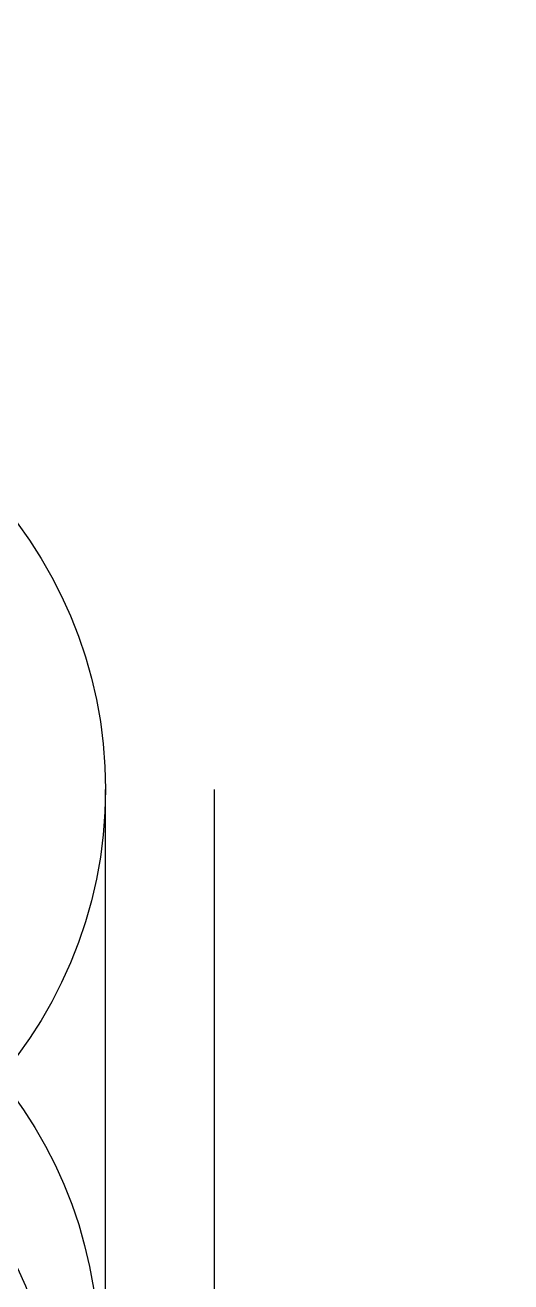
# Model space of a CAD drawing. Extents: x -93 to 93, y -188 to 102.
# Drawn here: x 86.05 to 93.1, y -104.65 to -86.4 of the extents above; entities that cross this region are included whole.
import ezdxf

# ---------------------------------------------------------------- set-up
doc = ezdxf.new("R2010")
doc.units = 0
doc.layers.add('Cut', color=7, linetype='CONTINUOUS')

msp = doc.modelspace()

# ---------------------------------------------------------------- linework, layer by layer
at = {"layer": 'Cut'}
for p, q in [((87.2144, -105.264, 25.2656), (87.2144, -97.5, 25.2656)), ((87.2144, -105.264, 25.2656), (87.2144, -97.5, 25.2656)), ((87.2144, -105.264, -25.2656), (87.2144, -97.5, -25.2656)), ((87.2144, -105.264, -25.2656), (87.2144, -97.5, -25.2656)), ((88.7999, -105.264, 11.8173), (88.7999, -97.5, 11.8173)), ((88.7999, -105.264, 11.8173), (88.7999, -97.5, 11.8173)), ((88.7999, -105.264, -6.28268), (88.7999, -97.5, -6.28268)), ((88.7999, -97.5, -6.28268), (88.7999, -97.5, 11.8173)), ((88.7999, -105.264, -6.28268), (88.7999, -97.5, -6.28268)), ((88.7999, -97.5, -6.28268), (88.7999, -97.5, 11.8173))]:
    msp.add_line(p, q, dxfattribs=at)
for centre, radius, start, end in [((7.5, -97.5, 9.05), 81.2999, 0, 0), ((7.5, -97.5, 9.05), 81.2999, 0, 0), ((7.5, -97.5, -9.05), 79.7144, 0, 0), ((7.5, -97.5, -9.05), 79.7144, 0, 0), ((7.5, -105.264, 9.05), 81.2999, 0, 0), ((7.5, -105.264, 9.05), 81.2999, 0, 0), ((7.5, -105.711, -9.05), 81.2414, 0, 0), ((7.5, -105.711, -9.05), 81.2414, 0, 0), ((7.5, -105.711, 9.05), 81.1944, 0, 0), ((7.5, -105.711, 9.05), 81.1944, 0, 0), ((7.5, -105.264, -9.05), 79.7144, 0, 0), ((7.5, -105.264, -9.05), 79.7144, 0, 0), ((7.5, -105.711, -9.05), 79.611, 0, 0), ((7.5, -105.711, -9.05), 79.611, 0, 0), ((7.5, -106.947, -9.05), 80.6234, 0, 0), ((7.5, -106.947, -9.05), 80.6234, 0, 0), ((7.5, -106.947, 9.05), 80.5763, 0, 0), ((7.5, -106.947, 9.05), 80.5763, 0, 0), ((7.5, -106.947, -9.05), 79.0053, 0, 0), ((7.5, -106.947, -9.05), 79.0053, 0, 0), ((80.7469, -97.5, 23.95), 6.46754, 0, -3.77681e-13), ((80.7469, -97.5, 23.95), 6.46754, 0, -3.77681e-13), ((87.3507, -103, -18.3188), 5.75245, 180, 180), ((87.3507, -103, -18.3188), 5.75245, 180, 180), ((87.3507, -103, 18.3226), 5.43117, 180, 180), ((87.3507, -103, 18.3226), 5.43117, 180, 180), ((80.7469, -105.264, 23.95), 6.46754, -5.03574e-13, 0), ((80.7469, -105.264, 23.95), 6.46754, -5.03574e-13, 0), ((80.7469, -105.711, 23.95), 6.36409, 0, -3.8382e-13), ((80.7469, -105.711, 23.95), 6.36409, 0, -3.8382e-13), ((80.7469, -106.947, 23.95), 5.75846, 0, -4.24188e-13), ((80.7469, -106.947, 23.95), 5.75846, 0, -4.24188e-13)]:
    msp.add_arc(centre, radius, start, end, dxfattribs=at)

doc.saveas('drawing.dxf')
